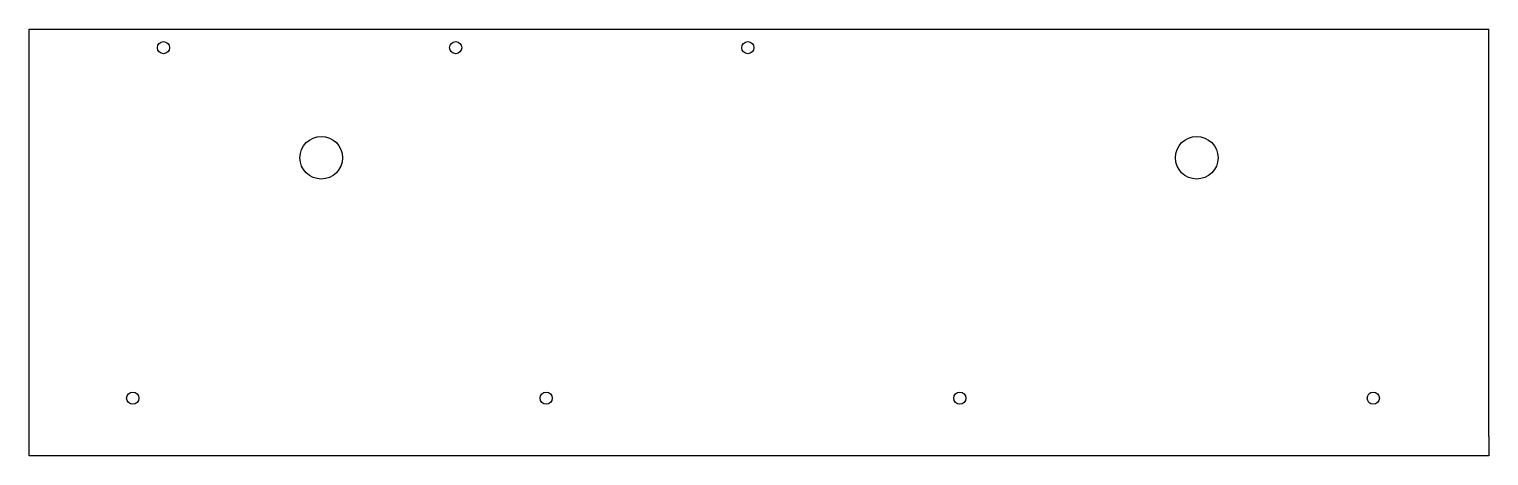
# Model space of a CAD drawing. Extents: x 0 to 30, y 0 to 8.8.
import ezdxf

# ---------------------------------------------------------------- set-up
doc = ezdxf.new("R2010")
doc.units = 0
doc.header["$LTSCALE"] = 1.21
doc.layers.get('0').update_dxf_attribs({"linetype": 'CONTINUOUS'})
doc.layers.add('DTM_AXES', color=7, linetype='CONTINUOUS')
doc.layers.add('DTM_SURFS', color=7, linetype='CONTINUOUS')

msp = doc.modelspace()

# ---------------------------------------------------------------- linework, layer by layer
at = {"color": 3, "linetype": 'CONTINUOUS'}
for p, q in [((0, 0.473), (0, 1.843)), ((29.98, 0.473), (29.98, 1.843)), ((0, 0), (0, 0.399)), ((29.98, 0.399), (29.98, 0)), ((29.98, 0), (0, 0))]:
    msp.add_line(p, q, dxfattribs=at)
at = {"layer": 'DTM_AXES', "color": 3, "linetype": 'CONTINUOUS'}
for p, q in [((0, 3.639), (0, 3.713)), ((29.98, 3.639), (29.98, 3.713)), ((0, 2.306), (0, 2.38)), ((29.98, 2.306), (29.98, 2.38)), ((0, 1.843), (0, 1.917)), ((29.98, 1.843), (29.98, 1.917)), ((0, 0.399), (0, 0.473)), ((29.98, 0.399), (29.98, 0.473))]:
    msp.add_line(p, q, dxfattribs=at)
for centre, radius in [((2.76, 8.383), 0.125), ((8.76, 8.383), 0.125), ((14.76, 8.383), 0.125), ((6, 6.123), 0.438), ((23.98, 6.123), 0.438), ((2.127, 1.183), 0.125), ((10.62, 1.183), 0.125), ((19.114, 1.183), 0.125), ((27.607, 1.183), 0.125)]:
    msp.add_circle(centre, radius, dxfattribs=at)
at = {"layer": 'DTM_SURFS', "color": 3, "linetype": 'CONTINUOUS'}
for p, q in [((0, 3.713), (0, 8.763)), ((0, 8.763), (29.98, 8.763)), ((29.98, 3.713), (29.98, 8.763)), ((0, 2.38), (0, 3.639)), ((29.98, 2.38), (29.98, 3.639)), ((0, 1.917), (0, 2.306)), ((29.98, 1.917), (29.98, 2.306))]:
    msp.add_line(p, q, dxfattribs=at)

doc.saveas('drawing.dxf')
